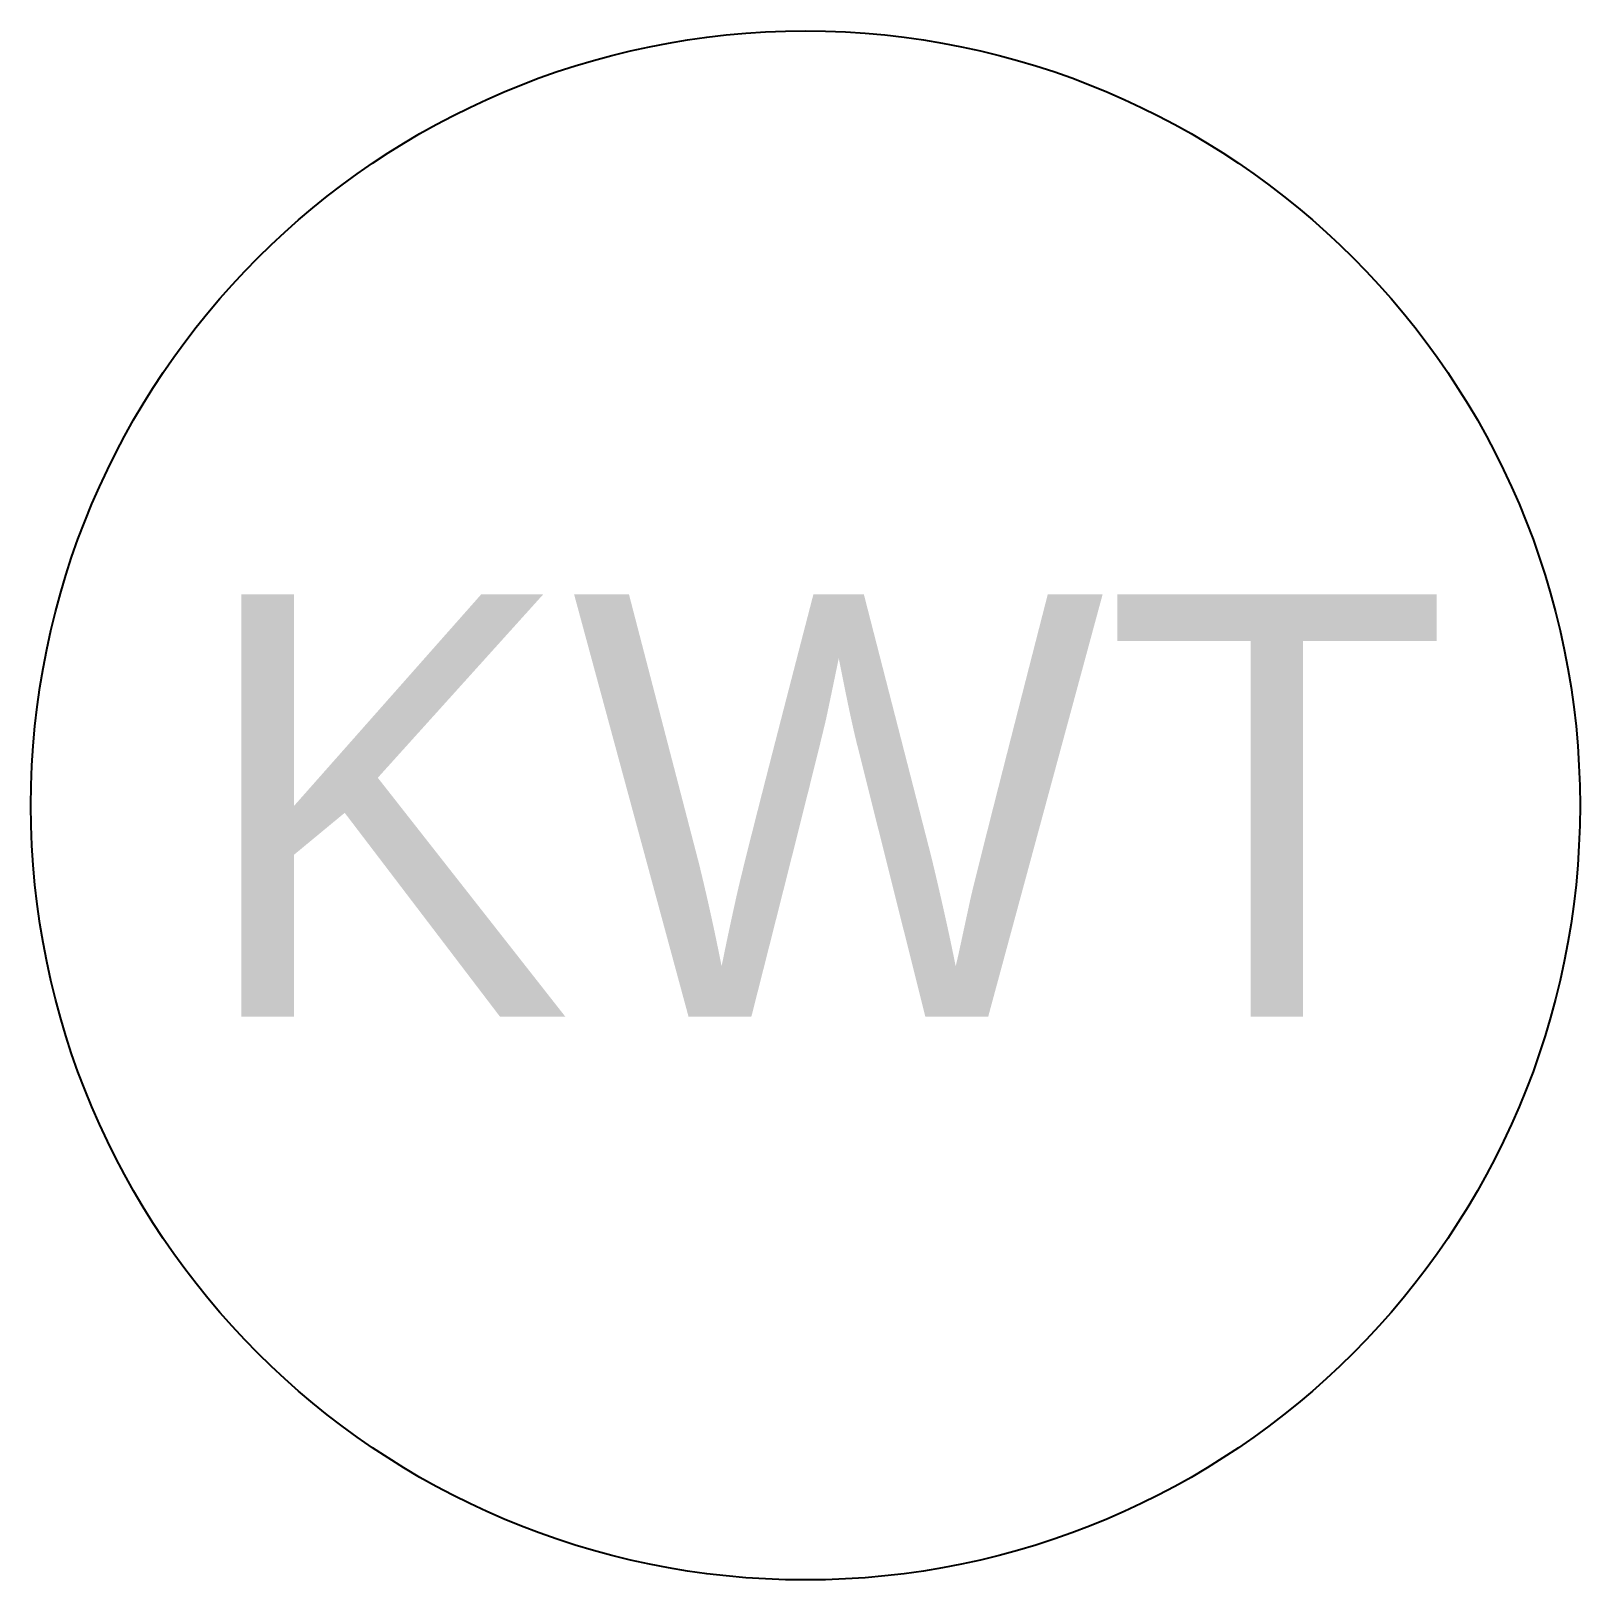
# Model space of a CAD drawing. Extents: x -29541 to -29341, y 5905 to 6105.
import ezdxf

# ---------------------------------------------------------------- set-up
doc = ezdxf.new("R2010")
doc.units = 0
doc.header["$MEASUREMENT"] = 0
doc.layers.get('0').update_dxf_attribs({"linetype": 'CONTINUOUS'})

msp = doc.modelspace()

# ---------------------------------------------------------------- linework, layer by layer
msp.add_circle((-29440.82, 6005.18), 100)

# ---------------------------------------------------------------- texts
msp.add_text('KWT', height=54.517).set_placement((-29519.64, 5977.92))

doc.saveas('drawing.dxf')
